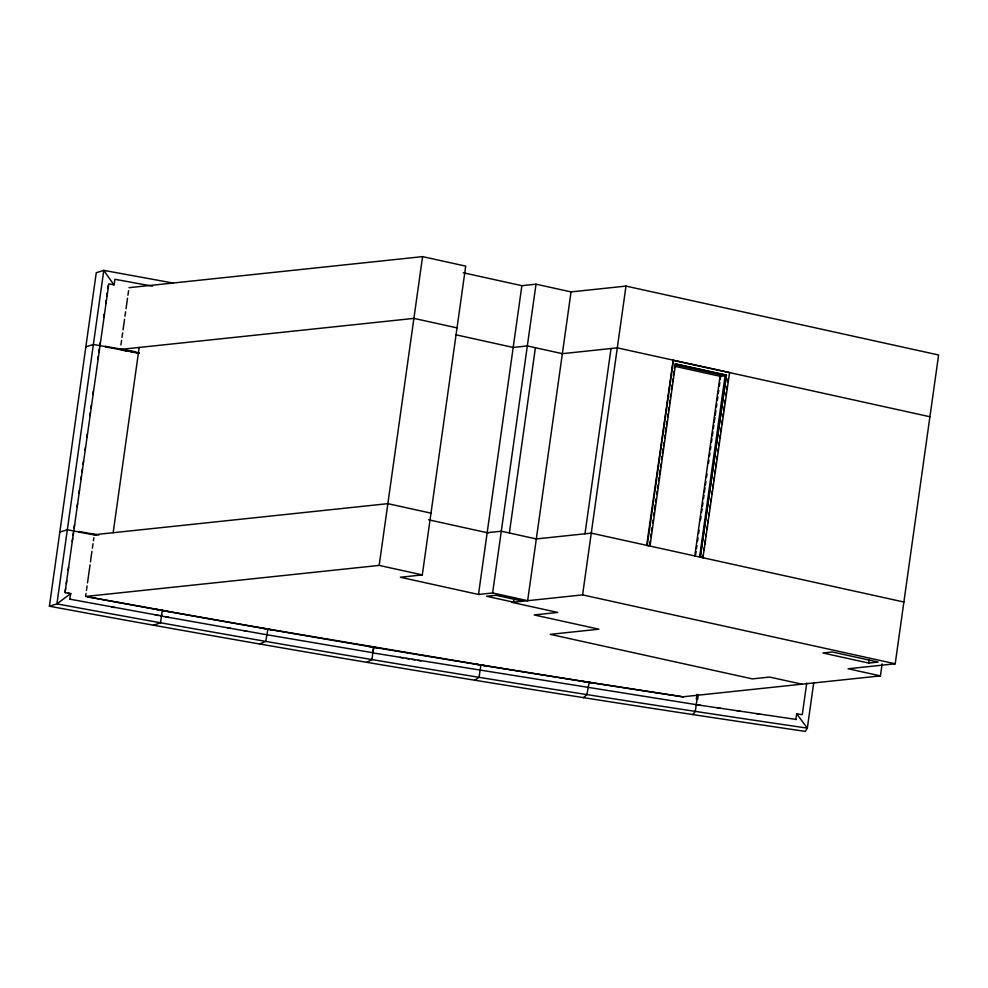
<?xml version="1.0" encoding="UTF-8"?>
<svg xmlns="http://www.w3.org/2000/svg" width="988" height="988" viewBox="0 0 988 988"><rect width="100%" height="100%" fill="white"/><g stroke="black" fill="none" stroke-linecap="round" stroke-linejoin="round"><path stroke-width="1.48" d="M813.717 682.757L807.344 728.131L805.306 731.379C552.601 694.268 300.537 652.759 49.4 606.212L96.268 272.713L103.789 270.379L172.863 282.988M65.22 591.269L65.653 588.255M66.282 583.735L66.702 580.722M68.184 570.175L68.617 567.161M72.21 541.56L72.63 538.546M73.063 535.533L73.483 532.52M74.125 527.975L74.545 524.937M77.113 506.721L77.533 503.682M79.028 493.049L79.46 490.011M80.954 479.378L81.374 476.34M82.016 471.782L82.449 468.744M83.078 464.187L83.511 461.161M85.005 450.528L85.437 447.49M86.919 436.857L87.352 433.818M89.908 415.602L90.34 412.564M90.982 408.007L91.402 404.969M92.897 394.336L93.329 391.297M97.812 359.41L98.232 356.372M98.874 351.814L99.306 348.776M100.159 342.725L100.109 345.627M103.752 317.123L104.172 314.11M105.654 303.563L106.087 300.55M106.716 296.029L107.136 293.016M107.778 288.496L108.198 285.495M65.01 592.775L108.791 283.865L114.139 284.84L114.917 279.283L152.51 286.149M69.58 599.308L70.741 593.627L65.393 592.652M79.003 532.297L79.46 531.569L98.886 535.113M86.018 593.455L85.598 596.468L379.182 565.408L422.308 574.917L465.706 266.13L422.58 256.621L128.996 287.681M86.45 590.441L87.08 585.921M87.5 582.908L90.044 564.84M90.464 561.826L91.946 551.279M92.378 548.266L93.008 543.746M93.428 540.732L93.86 537.731M120.956 344.923L121.586 340.403M122.006 337.39L122.648 332.87M123.068 329.856L124.55 319.309M124.97 316.296L125.612 311.788M126.032 308.775L127.514 298.228M127.934 295.214L128.576 290.694M113.151 532.717L139.185 347.443M161.699 614.561L160.538 622.786L153.436 625.206M266.513 634.691L161.303 616.055L162.44 610.374L87.092 596.715M267.921 629.245L265.723 641.422L259.523 643.991M379.182 565.408L422.58 256.621M700.714 705.358L372.785 652.895L373.834 647.202L372.933 647.226M422.308 574.917L400.325 577.239L478.488 594.467L521.874 285.68L536.002 284.186L571.039 291.905L625.984 286.088L938.6 355.001L895.202 663.788L848.112 668.765L880.444 675.891L882.136 663.837M480.02 670.506L479.057 677.36L474.709 680.25M480.131 670.506L480.884 664.936L267.6 628.998M478.488 594.467L492.617 592.973L536.002 284.186M509.376 533.001L535.41 347.727M514.155 597.666L513.513 602.186L486.565 596.246L495.988 595.258L522.936 601.198M571.039 291.905L527.641 600.692L492.617 592.973M584.982 533.792L611.029 348.517M801.96 684.19L769.615 677.064L752.35 678.892L550.23 634.345L598.889 629.195L534.212 614.944L557.763 612.449L511.945 602.359L582.587 594.887L625.984 286.088M589.169 682.449L586.884 694.626L583.476 697.664M647.276 545.277L673.285 360.188L646.671 545.339L649.968 545.87L650.005 541.375M650.647 536.83L651.08 533.792M651.5 530.766L651.932 527.728M652.574 523.183L652.994 520.145M653.636 515.6L654.056 512.562M654.488 509.536L655.13 504.979M655.55 501.941L655.983 498.915M656.612 494.358L657.045 491.332M657.465 488.294L657.897 485.269M658.539 480.711L658.959 477.686M659.391 474.648L660.033 470.103M660.453 467.065L660.886 464.027M661.515 459.482L661.948 456.444M662.368 453.418L663.01 448.861M663.442 445.835L663.862 442.797M664.504 438.252L664.936 435.214M665.356 432.176L665.998 427.631M666.418 424.593L666.851 421.567M667.493 417.01L667.913 413.984M668.345 410.946L668.765 407.908M669.407 403.363L669.839 400.325M670.259 397.3L670.691 394.261M671.321 389.717L671.964 385.159M672.396 382.134L672.816 379.096M673.248 376.07L673.878 371.513M674.31 368.475L674.73 365.449M650.018 546.068L675.545 363.868L726.427 375.082L700.257 557.146L726.427 375.082M694.799 556.009L720.054 376.28L725.081 375.749L699.603 556.997M695.651 554.639L696.083 551.588M696.503 548.575L696.935 545.487M697.577 540.992L698.01 537.88M698.64 533.409L699.084 530.26M700.554 519.762L701.011 516.551M701.628 512.179L702.073 508.931M702.48 506.115L702.937 502.843M703.542 498.52L703.999 495.223M704.432 492.185L705.037 487.911M705.457 484.873L705.926 481.514M706.531 477.29L707 473.907M708.495 463.236L708.927 460.198M709.508 456.061L709.94 453.023M710.421 449.528L710.854 446.49M711.422 442.414L711.928 438.87M712.348 435.819L712.916 431.793M713.348 428.755L713.855 425.161M714.275 422.111L714.917 417.541M715.263 415.108L715.905 410.563M716.424 406.883L716.843 403.833M717.399 399.942L717.819 396.904M718.35 393.175L718.77 390.124M719.313 386.296L719.844 382.504M720.277 379.466L720.808 375.675M703.37 554.7L702.95 557.738L729.552 372.587L672.692 360.25M704.012 550.155L704.444 547.117M704.864 544.079L705.506 539.534M705.926 536.496L706.358 533.471M707 528.913L707.42 525.875M707.853 522.85L708.273 519.812M708.915 515.254L709.347 512.229M709.977 507.671L710.409 504.646M710.841 501.608L711.261 498.57M711.903 494.025L712.323 490.987M712.756 487.949L713.398 483.404M713.818 480.366L714.25 477.328M714.892 472.783L715.312 469.745M715.744 466.707L716.374 462.162M716.806 459.124L717.226 456.098M717.868 451.541L718.301 448.503M718.721 445.477L719.153 442.439M719.795 437.882L720.215 434.856M720.647 431.818L721.277 427.273M721.709 424.235L722.351 419.678M722.771 416.652L723.204 413.614M723.624 410.576L724.266 406.031M724.698 402.993L725.118 399.955M725.76 395.41L726.192 392.372M726.612 389.334L727.045 386.308M727.674 381.751L728.107 378.725M696.33 699.022L697.108 694.366M697.59 699.208L698.331 694.552M795.809 719.56L796.686 713.842L802.293 714.67L806.727 683.041M868.724 663.072L878.147 662.071L832.328 651.969L822.905 652.969L868.724 663.072L869.144 660.058M696.182 704.679L795.908 719.4M796.686 713.842L807.344 728.131C556.466 691.291 306.243 650.079 56.921 603.866L49.4 606.212M692.798 714.571L695.28 711.385L697.071 698.961L697.689 699.047M683.474 696.948L588.7 682.202M481.317 665.183L480.304 664.838M587.909 682.251L588.527 682.35M70.556 593.689L56.921 603.866L103.789 270.379L113.953 284.902M374.415 647.301L373.563 647.338L371.945 659.626L366.671 662.355M480.909 664.949L588.626 682.276M266.538 634.691L373.044 652.759M163.045 610.485L161.859 610.275M267.032 628.899L162.267 610.436M85.857 346.825L93.378 344.491L105.457 346.603M59.811 532.1L67.345 529.766L79.04 531.989M70.741 593.627L67.69 593.257M120.314 349.443L413.91 318.383L457.024 327.88M562.024 353.704L617.302 347.85L929.918 416.751M94.28 534.718L387.864 503.658L430.99 513.155M487.158 532.705L501.286 531.211L536.323 538.942M535.657 539.003L591.269 533.125L903.884 602.025M880.444 675.891L682.881 696.787L661.96 693.613A2851.85 396.904 8 0 1 87.537 596.838M717.325 707.828L720.338 708.285M736.937 710.767L739.963 711.212M756.561 713.694L759.587 714.151M696.478 698.862L697.096 698.961M582.438 681.312L594.801 683.251M474.648 664.01L486.936 666.011M399.942 657.403L402.956 657.897M405.969 658.391L408.995 658.897M412.008 659.391L415.022 659.898M418.035 660.392L421.061 660.898M367.585 646.238L379.787 648.301M261.425 628.022L273.503 630.122M165.836 616.858L168.837 617.389M227.438 627.775L230.451 628.306M243.974 630.702L246.975 631.233M156.289 609.361L168.256 611.51M135.381 351.753L105.506 346.294L105.42 346.911L138.283 352.914M121.475 350.024L127.452 351.123M130.441 351.666L139.394 353.296M91.044 533.866L94.021 534.409M79.373 532.186L95.811 535.187M69.963 599.185L161.674 615.944M111.681 606.99L114.694 607.546M155.289 614.956L158.29 615.512M121.746 349.703L130.354 351.296A2929.704 407.735 8 0 0 139.357 352.951M463.261 272.762L521.874 285.68M674.952 363.93L725.834 375.144M675.496 364.819L725.081 375.749M674.977 366.338L720.697 376.416M562.357 353.667L527.333 345.936L513.204 347.443L455.962 334.821M700.85 557.084L703.542 557.677M428.545 519.787L488.171 532.927M582.587 594.887L895.202 663.788"/></g></svg>
